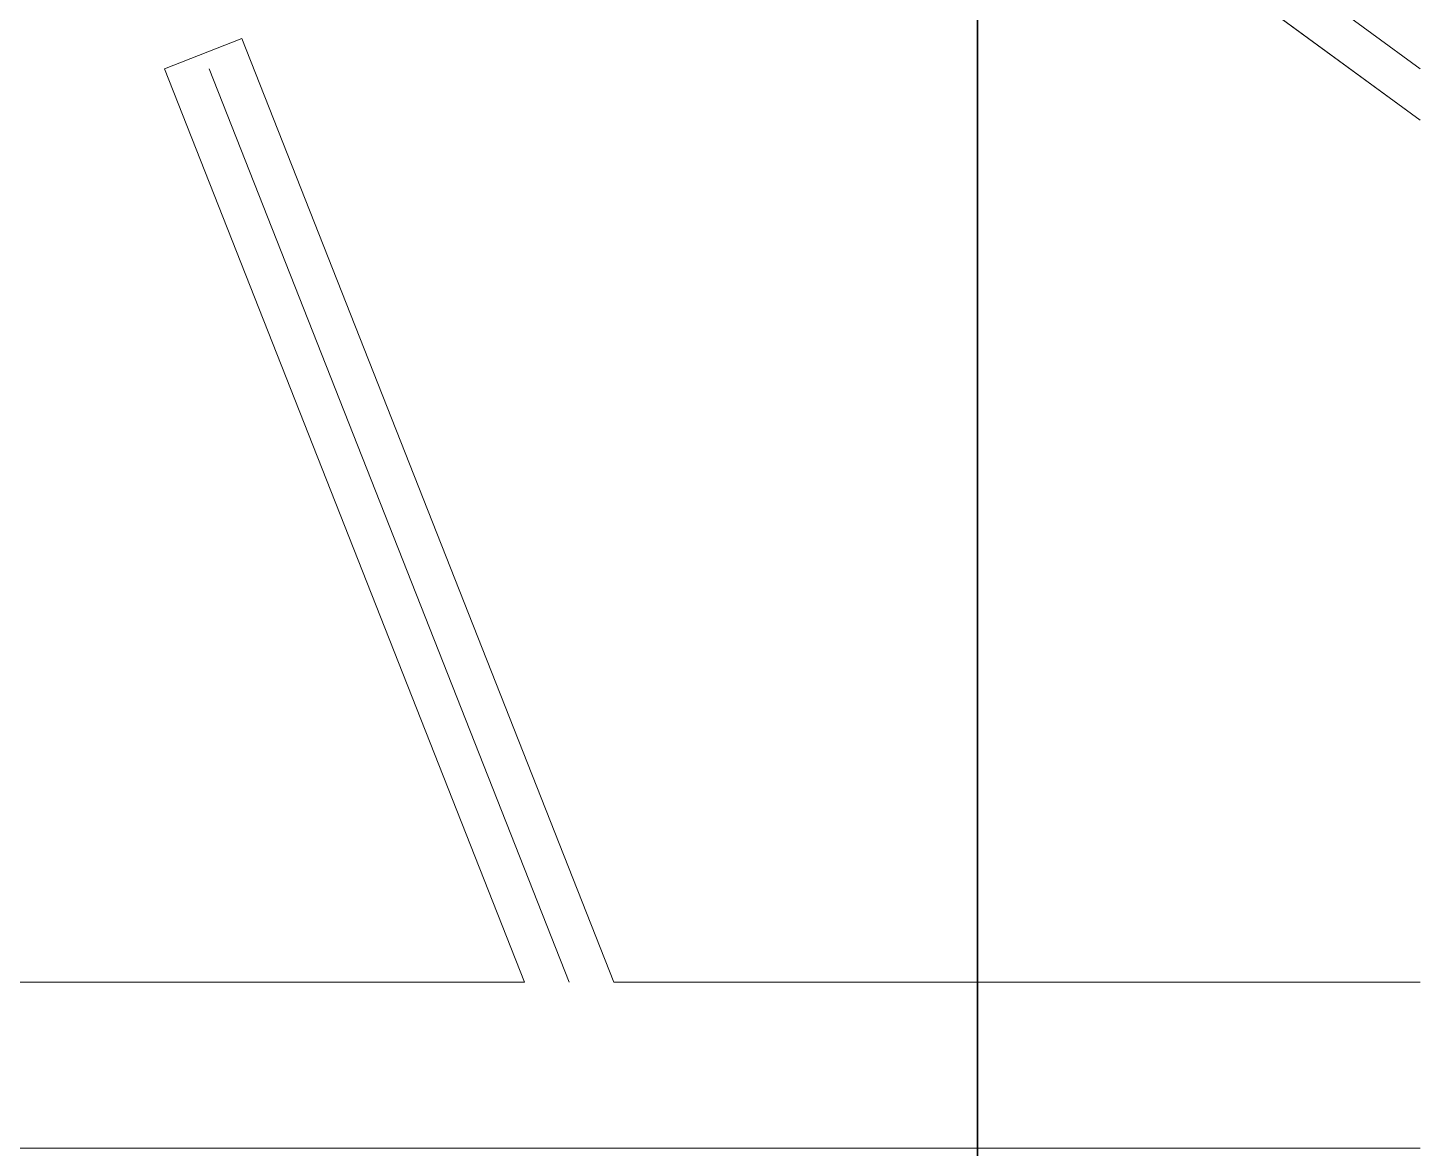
# Model space of a CAD drawing. Header units: inches. Extents: x 11 to 371, y 57 to 381.
# Drawn here: x 30.034 to 34.226, y 135.937 to 139.311 of the extents above; entities that cross this region are included whole.
import ezdxf

# ---------------------------------------------------------------- set-up
doc = ezdxf.new("R2010")
doc.units = ezdxf.units.IN
doc.header["$MEASUREMENT"] = 0
doc.layers.add('Equip', color=2, linetype='Continuous')
doc.layers.add('Stove', color=5, linetype='Continuous', lineweight=9)

# ---------------------------------------------------------------- blocks, each defined once
blk = doc.blocks.new('Range-Classic-D_83880-_3D_0')
for p, q in [((6.2225, -19.4375, 37.0625), (3.25, -23.5, 37.0625)), ((3.25, -19.8534, 37.0625), (0.5, -20.9375, 37.0625))]:
    blk.add_line(p, q)
for points in [[(-14.9375, 0, 2), (14.9375, 0, 2), (14.9375, -24.3125, 2), (-14.9375, -24.3125, 2)], [(-14.9375, 0, 35.5625), (-14.9375, -24.3125, 35.5625), (14.9375, -24.3125, 35.5625), (14.9375, 0, 35.5625)], [(0, -23.5, 36.5625), (0, -23.5, 37.0625), (0, -2.5, 37.0625), (0, -2.5, 36.5625)], [(0.5, -15.9469, 36.5625), (0.5, -15.9469, 37.0625), (0.5, -20.8031, 37.0625), (0.5, -20.8031, 36.5625)], [(3.0951, -23.5, 37.0625), (6.1134, -19.375, 37.0625), (6.1134, -19.375, 36.5625), (3.0951, -23.5, 36.5625)], [(0.5, -20.8031, 37.0625), (3.25, -19.719, 37.0625), (3.25, -19.719, 36.5625), (0.5, -20.8031, 36.5625)], [(3.25, -19.719, 37.0625), (3.3417, -19.9516, 37.0625), (3.3417, -19.9516, 36.5625), (3.25, -19.719, 36.5625)], [(3.3417, -19.9516, 36.5625), (3.3417, -19.9516, 37.0625), (0.5, -21.0719, 37.0625), (0.5, -21.0719, 36.5625)], [(0.5, -21.0719, 36.5625), (0.5, -21.0719, 37.0625), (0.5, -23.5, 37.0625), (0.5, -23.5, 36.5625)]]:
    blk.add_3dface(points)
for points, invisible_edges in [([(0, -23.5, 37.0625), (0, -2.5, 37.0625), (-0.5, -12.75, 37.0625)], 14), ([(0, -23.5, 36.5625), (0, -2.5, 36.5625), (0.5, -13.25, 36.5625)], 14), ([(0, -2.5, 37.0625), (0, -23.5, 37.0625), (0.5, -12.75, 37.0625)], 14), ([(0, -23.5, 37.0625), (0.5, -15.6781, 37.0625), (0.5, -13.25, 37.0625), (0.5, -12.75, 37.0625)], 13), ([(0.5, -15.6781, 36.5625), (0.5, -15.9469, 36.5625), (0, -23.5, 36.5625), (0.5, -13.25, 36.5625)], 7), ([(0, -23.5, 37.0625), (0.5, -20.8031, 37.0625), (0.5, -15.9469, 37.0625), (0.5, -15.6781, 37.0625)], 13), ([(0.5, -15.9469, 36.5625), (0.5, -20.8031, 36.5625), (0, -23.5, 36.5625)], 14), ([(3.4049, -23.5, 36.5625), (3.0951, -23.5, 36.5625), (6.1134, -19.375, 36.5625), (6.3152, -19.5226, 36.5625)], 1), ([(6.1134, -19.375, 37.0625), (3.0951, -23.5, 37.0625), (3.4049, -23.5, 37.0625), (6.3152, -19.5226, 37.0625)], 2), ([(0.5, -20.8031, 36.5625), (3.25, -19.719, 36.5625), (3.3417, -19.9516, 36.5625), (0.5, -21.0719, 36.5625)], 8), ([(0.5, -20.8031, 37.0625), (0.5, -21.0719, 37.0625), (3.3417, -19.9516, 37.0625), (3.25, -19.719, 37.0625)], 1), ([(0.5, -21.0719, 36.5625), (0.5, -23.5, 36.5625), (0, -23.5, 36.5625), (0.5, -20.8031, 36.5625)], 14), ([(0.5, -21.0719, 37.0625), (0.5, -20.8031, 37.0625), (0, -23.5, 37.0625), (0.5, -23.5, 37.0625)], 7)]:
    blk.add_3dface(points, dxfattribs=dict(invisible_edges=invisible_edges))
blk = doc.blocks.new('Millennia 36 Wall Hood - Model MH3612S 1292842009')
mesh = blk.add_polyface()
corners = [(35.835, -25.46), (0.04, -25.46), (0.04, -22.2069), (35.1833, -22.2069), (35.1833, -0.41), (35.1803, 0), (35.835, 0), (35.835, -0.41)]
mesh.append_faces([[corners[k] for k in face] for face in [(0, 6, 7)]], dxfattribs={"vtx0": -1})
mesh.append_faces([[corners[k] for k in face] for face in [(0, 2, 3), (0, 3, 4), (0, 4, 5), (0, 5, 6)]], dxfattribs={"vtx0": -1, "vtx2": -1})
mesh.append_faces([[corners[k] for k in face] for face in [(0, 1, 2)]], dxfattribs={"vtx2": -1})
mesh = blk.add_polyface()
corners = [(35.835, -25.4662, 1.5838), (35.835, -11.9116, 11.9756), (0.04, -11.9116, 11.9756), (0.04, -25.4662, 1.5838)]
mesh.append_faces([[corners[k] for k in face] for face in [(0, 1, 2, 3)]])
mesh = blk.add_polyface()
corners = [(35.1033, -22.2069, 1.7497), (0.7717, -22.2069, 1.7497), (0.7717, -12.4139, 1.7497), (35.1033, -12.4139, 1.7497)]
mesh.append_faces([[corners[k] for k in face] for face in [(0, 1, 2, 3)]])
mesh = blk.add_polyface()
corners = [(0.7717, -22.2069, 1.7497), (35.1033, -22.2069, 1.7497), (35.1033, -22.2069, 0.04), (35.1833, -22.2069), (0.6917, -22.2069), (0.7717, -22.2069, 0.04)]
mesh.append_faces([[corners[k] for k in face] for face in [(0, 2, 3), (3, 5, 0)]], dxfattribs={"vtx0": -1, "vtx2": -1})
mesh.append_faces([[corners[k] for k in face] for face in [(0, 1, 2), (3, 4, 5)]], dxfattribs={"vtx2": -1})

msp = doc.modelspace()

# ---------------------------------------------------------------- block references
at = {"layer": 'Equip', "xscale": 0.83, "rotation": 90}
msp.add_blockref('Millennia 36 Wall Hood - Model MH3612S 1292842009', (10.6865, 121, 57.04), dxfattribs=at)
at = {"layer": 'Stove', "rotation": 90}
msp.add_blockref('Range-Classic-D_83880-_3D_0', (10.7265, 135.9375), dxfattribs=at)

doc.saveas('drawing.dxf')
